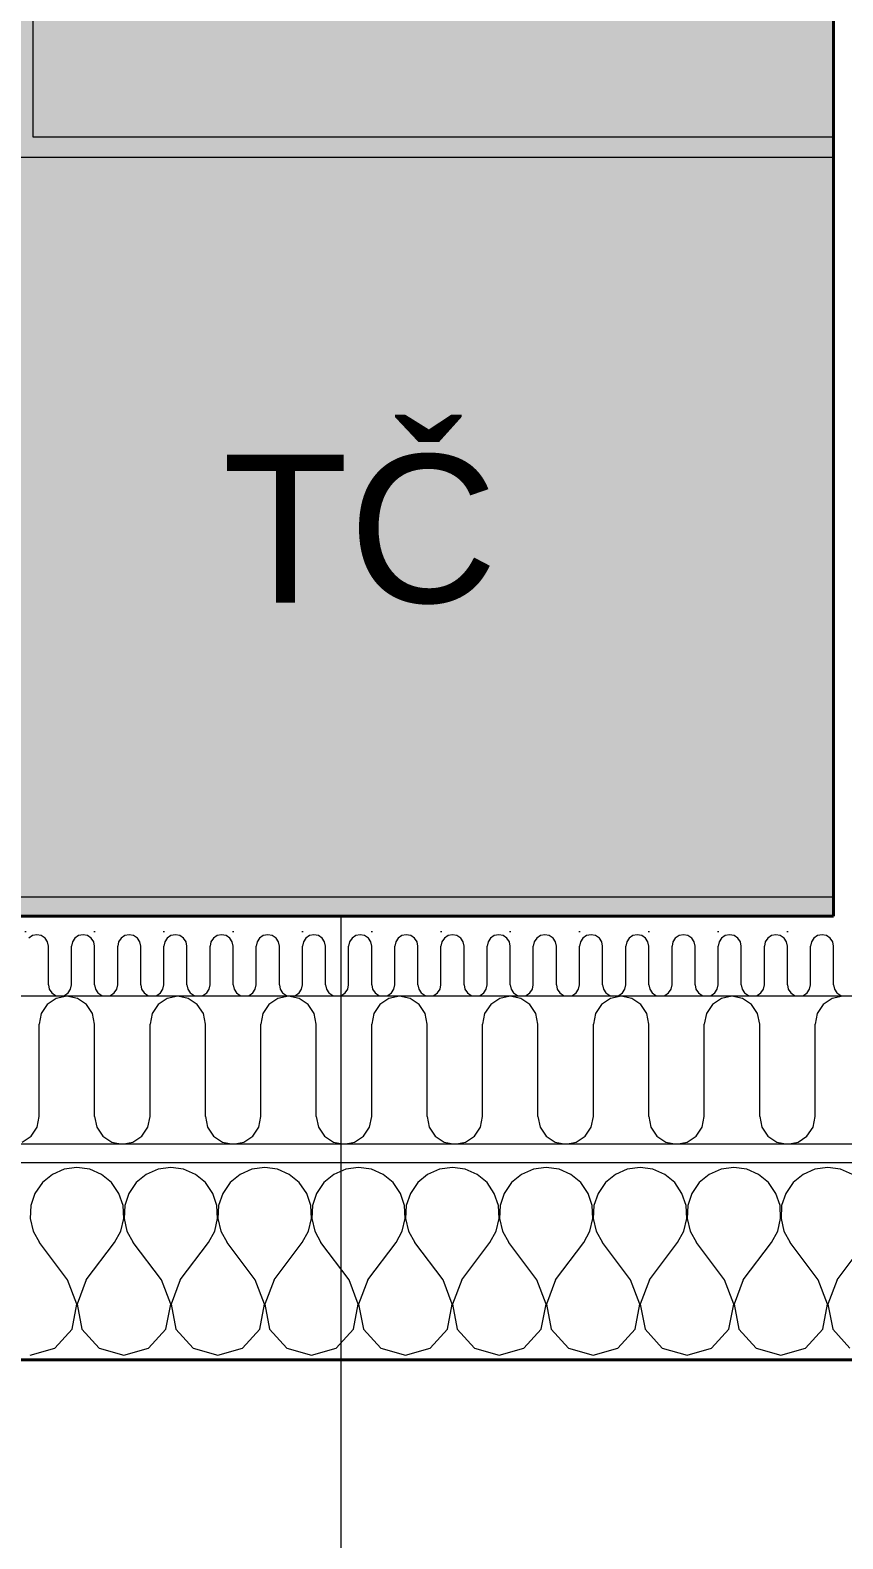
# Model space of a CAD drawing. Header units: millimetres. Extents: x -3100 to 17162, y -19566 to 10100.
# Drawn here: x 13448 to 14107, y -9605 to -8381 of the extents above; entities that cross this region are included whole.
import ezdxf
from ezdxf.enums import TextEntityAlignment as Align

# ---------------------------------------------------------------- set-up
doc = ezdxf.new("R2010")
doc.units = ezdxf.units.MM
doc.header["$MEASUREMENT"] = 0
doc.linetypes.add('Wipeout_Contour', pattern=[1000, 0, -1000])
for name, color, linetype in [('Interiér - sanita a zařízení', 7, 'Continuous'), ('Konstrukce - svislé nosné', 7, 'Continuous'), ('Konstrukce – Dělicí čáry vrstev', 7, 'Continuous'), ('Kóty - SP', 7, 'Continuous'), ('Výplně – Řezové', 7, 'Continuous'), ('Zóny', 7, 'Continuous'), ('Zóny - razítko SP', 7, 'Continuous')]:
    doc.layers.add(name, color=color, linetype=linetype)
doc.styles.add('GENEROVANÝ_STYL_1', font='Arial.ttf')
doc.dimstyles.new('GENEROVANÝ_STYL__1', dxfattribs={"dimtxt": 134.999996, "dimasz": 114, "dimexe": 0.18, "dimexo": 0.0625, "dimgap": 0, "dimtad": 1, "dimtih": 1, "dimtoh": 1, "dimdec": 0, "dimzin": 0, "dimdsep": 46, "dimtxsty": 'GENEROVANÝ_STYL_1', "dimblk": 'ARROWHEAD_2', "dimblk1": 'ARROWHEAD_2', "dimblk2": 'ARROWHEAD_2', "dimcen": 0.09, "dimse1": 1, "dimse2": 1, "dimclrd": 256, "dimclre": 256, "dimclrt": 256, "dimazin": 0, "dimtfac": 1, "dimtdec": 4, "dimtmove": 0, "dimatfit": 3, "dimfxl": 1, "dimtolj": 1, "dimtzin": 0, "dimarcsym": 0})
pattern_1 = [(0, (0, 0), (0, 56.25), [0, -56.25])]

# ---------------------------------------------------------------- blocks, each defined once
blk = doc.blocks.new('Technická místnost_1.02_2', base_point=(13775.8, -6808.8))
at = {"layer": 'Zóny', "linetype": 'Continuous', "lineweight": 0, "true_color": 0xffffff}
blk.add_hatch(color=7, dxfattribs=at).paths.add_polyline_path([(12000, -9100), (14100, -9100), (14100, -7130), (12000, -7130)])
blk = doc.blocks.new('Pračka 27_2')
at = {"layer": 'Interiér - sanita a zařízení', "color": 253, "linetype": 'Continuous', "lineweight": 13, "true_color": 0xa8a8a8, "flags": 128}
blk.add_lwpolyline([(-325, 0), (-325, -650), (325, -650), (325, 0)], close=True, dxfattribs=at)
at = {"layer": 'Interiér - sanita a zařízení', "color": 146, "lineweight": 13, "true_color": 0x1a4f6e, "style": 'GENEROVANÝ_STYL_1'}
blk.add_attdef('stDisplayText', text='', height=120, dxfattribs=at).set_placement((-5, -324.1), align=Align.MIDDLE_CENTER)
blk = doc.blocks.new('Pračka 27_3')
at = {"layer": 'Interiér - sanita a zařízení', "color": 253, "linetype": 'Continuous', "lineweight": 13, "true_color": 0xa8a8a8, "flags": 128}
blk.add_lwpolyline([(-300, 0), (-300, -769), (300, -769), (300, 0)], close=True, dxfattribs=at)
at = {"layer": 'Interiér - sanita a zařízení', "color": 146, "lineweight": 13, "true_color": 0x1a4f6e, "style": 'GENEROVANÝ_STYL_1'}
blk.add_attdef('stDisplayText', text='', height=120, rotation=90, dxfattribs=at).set_placement((0, -385.7), align=Align.MIDDLE_CENTER)
blk = doc.blocks.new('Zeď_4', base_point=(14100, 7400))
at = {"color": 254, "linetype": 'Wipeout_Contour', "lineweight": 0, "ltscale": 50374.177988}
blk.add_wipeout([(14115, -9115), (14100, -9100), (14100, -9115)], dxfattribs=at).dxf.layer = 'Výplně – Řezové'
at = {"layer": 'Výplně – Řezové', "linetype": 'Continuous', "lineweight": 13, "true_color": 0xa8a8a8}
h = blk.add_hatch(dxfattribs=at)
h.set_pattern_fill('Sádra', color=253, style=0, pattern_type=2)
h.set_pattern_definition(pattern_1)
h.paths.add_polyline_path([(14115, -9115), (14100, -9100), (14100, -9115)])
at = {"color": 254, "linetype": 'Wipeout_Contour', "lineweight": 0, "ltscale": 50377.261914}
blk.add_wipeout([(14115, -9100), (14100, -9100), (14115, -9115)], dxfattribs=at).dxf.layer = 'Výplně – Řezové'
at = {"layer": 'Výplně – Řezové', "linetype": 'Continuous', "lineweight": 13, "true_color": 0xa8a8a8}
h = blk.add_hatch(dxfattribs=at)
h.set_pattern_fill('Sádra', color=253, style=0, pattern_type=2)
h.set_pattern_definition(pattern_1)
h.paths.add_polyline_path([(14115, -9100), (14100, -9100), (14115, -9115)])
at = {"color": 254, "linetype": 'Wipeout_Contour', "lineweight": 0, "ltscale": 65189.553445}
blk.add_wipeout([(14100, -7130), (14100, -9100), (14115, -9100), (14115, -7130)], dxfattribs=at).dxf.layer = 'Výplně – Řezové'
at = {"layer": 'Výplně – Řezové', "linetype": 'Continuous', "lineweight": 13, "true_color": 0xa8a8a8}
h = blk.add_hatch(dxfattribs=at)
h.set_pattern_fill('Sádra', color=253, style=0, pattern_type=2)
h.set_pattern_definition(pattern_1)
h.paths.add_polyline_path([(14100, -7130), (14100, -9100), (14115, -9100), (14115, -7130)])
at = {"layer": 'Konstrukce - svislé nosné', "color": 7, "linetype": 'Continuous', "lineweight": 40, "flags": 128}
blk.add_lwpolyline([(14100, -7130), (14100, -9100)], dxfattribs=at)
blk = doc.blocks.new('*X100')
at = {"layer": 'Výplně – Řezové', "color": 53, "linetype": 'Continuous', "lineweight": 13, "true_color": 0xeccf4f}
for p, q in [((13449.5, -9115.7), (13446.5, -9117.7)), ((13453.1, -9115), (13449.5, -9115.7)), ((13456.7, -9115.7), (13453.1, -9115)), ((13459.8, -9117.7), (13456.7, -9115.7)), ((13461.8, -9120.8), (13459.8, -9117.7)), ((13462.5, -9124.4), (13461.8, -9120.8)), ((13482, -9120.8), (13481.3, -9124.4)), ((13484, -9117.7), (13482, -9120.8)), ((13487, -9115.7), (13484, -9117.7)), ((13490.6, -9115), (13487, -9115.7)), ((13494.2, -9115.7), (13490.6, -9115)), ((13497.3, -9117.7), (13494.2, -9115.7)), ((13499.3, -9120.8), (13497.3, -9117.7)), ((13500, -9124.4), (13499.3, -9120.8)), ((13519.5, -9120.8), (13518.8, -9124.4)), ((13521.5, -9117.7), (13519.5, -9120.8)), ((13524.5, -9115.7), (13521.5, -9117.7)), ((13528.1, -9115), (13524.5, -9115.7)), ((13531.7, -9115.7), (13528.1, -9115)), ((13534.8, -9117.7), (13531.7, -9115.7)), ((13536.8, -9120.8), (13534.8, -9117.7)), ((13537.5, -9124.4), (13536.8, -9120.8)), ((13557, -9120.8), (13556.3, -9124.4)), ((13559, -9117.7), (13557, -9120.8)), ((13562, -9115.7), (13559, -9117.7)), ((13565.6, -9115), (13562, -9115.7)), ((13569.2, -9115.7), (13565.6, -9115)), ((13572.3, -9117.7), (13569.2, -9115.7)), ((13574.3, -9120.8), (13572.3, -9117.7)), ((13575, -9124.4), (13574.3, -9120.8)), ((13594.5, -9120.8), (13593.8, -9124.4)), ((13596.5, -9117.7), (13594.5, -9120.8)), ((13599.5, -9115.7), (13596.5, -9117.7)), ((13603.1, -9115), (13599.5, -9115.7)), ((13606.7, -9115.7), (13603.1, -9115)), ((13609.8, -9117.7), (13606.7, -9115.7)), ((13611.8, -9120.8), (13609.8, -9117.7)), ((13612.5, -9124.4), (13611.8, -9120.8)), ((13632, -9120.8), (13631.3, -9124.4)), ((13634, -9117.7), (13632, -9120.8)), ((13637, -9115.7), (13634, -9117.7)), ((13640.6, -9115), (13637, -9115.7)), ((13644.2, -9115.7), (13640.6, -9115)), ((13647.3, -9117.7), (13644.2, -9115.7)), ((13649.3, -9120.8), (13647.3, -9117.7)), ((13650, -9124.4), (13649.3, -9120.8)), ((13669.5, -9120.8), (13668.8, -9124.4)), ((13671.5, -9117.7), (13669.5, -9120.8)), ((13674.5, -9115.7), (13671.5, -9117.7)), ((13678.1, -9115), (13674.5, -9115.7)), ((13681.7, -9115.7), (13678.1, -9115)), ((13684.8, -9117.7), (13681.7, -9115.7)), ((13686.8, -9120.8), (13684.8, -9117.7)), ((13687.5, -9124.4), (13686.8, -9120.8)), ((13707, -9120.8), (13706.2, -9124.4)), ((13709, -9117.7), (13707, -9120.8)), ((13712, -9115.7), (13709, -9117.7)), ((13715.6, -9115), (13712, -9115.7)), ((13719.2, -9115.7), (13715.6, -9115)), ((13722.3, -9117.7), (13719.2, -9115.7)), ((13724.3, -9120.8), (13722.3, -9117.7)), ((13725, -9124.4), (13724.3, -9120.8)), ((13744.5, -9120.8), (13743.8, -9124.4)), ((13746.5, -9117.7), (13744.5, -9120.8)), ((13749.5, -9115.7), (13746.5, -9117.7)), ((13753.1, -9115), (13749.5, -9115.7)), ((13756.7, -9115.7), (13753.1, -9115)), ((13759.8, -9117.7), (13756.7, -9115.7)), ((13761.8, -9120.8), (13759.8, -9117.7)), ((13762.5, -9124.4), (13761.8, -9120.8)), ((13782, -9120.8), (13781.2, -9124.4)), ((13784, -9117.7), (13782, -9120.8)), ((13787, -9115.7), (13784, -9117.7)), ((13790.6, -9115), (13787, -9115.7)), ((13794.2, -9115.7), (13790.6, -9115)), ((13797.3, -9117.7), (13794.2, -9115.7)), ((13799.3, -9120.8), (13797.3, -9117.7)), ((13800, -9124.4), (13799.3, -9120.8)), ((13819.5, -9120.8), (13818.8, -9124.4)), ((13821.5, -9117.7), (13819.5, -9120.8)), ((13824.5, -9115.7), (13821.5, -9117.7)), ((13828.1, -9115), (13824.5, -9115.7)), ((13831.7, -9115.7), (13828.1, -9115)), ((13834.8, -9117.7), (13831.7, -9115.7)), ((13836.8, -9120.8), (13834.8, -9117.7)), ((13837.5, -9124.4), (13836.8, -9120.8)), ((13857, -9120.8), (13856.2, -9124.4)), ((13859, -9117.7), (13857, -9120.8)), ((13862, -9115.7), (13859, -9117.7)), ((13865.6, -9115), (13862, -9115.7)), ((13869.2, -9115.7), (13865.6, -9115)), ((13872.3, -9117.7), (13869.2, -9115.7)), ((13874.3, -9120.8), (13872.3, -9117.7)), ((13875, -9124.4), (13874.3, -9120.8)), ((13894.5, -9120.8), (13893.8, -9124.4)), ((13896.5, -9117.7), (13894.5, -9120.8)), ((13899.5, -9115.7), (13896.5, -9117.7)), ((13903.1, -9115), (13899.5, -9115.7)), ((13906.7, -9115.7), (13903.1, -9115)), ((13909.8, -9117.7), (13906.7, -9115.7)), ((13911.8, -9120.8), (13909.8, -9117.7)), ((13912.5, -9124.4), (13911.8, -9120.8)), ((13932, -9120.8), (13931.2, -9124.4)), ((13934, -9117.7), (13932, -9120.8)), ((13937, -9115.7), (13934, -9117.7)), ((13940.6, -9115), (13937, -9115.7)), ((13944.2, -9115.7), (13940.6, -9115)), ((13947.3, -9117.7), (13944.2, -9115.7)), ((13949.3, -9120.8), (13947.3, -9117.7)), ((13950, -9124.4), (13949.3, -9120.8)), ((13969.5, -9120.8), (13968.8, -9124.4)), ((13971.5, -9117.7), (13969.5, -9120.8)), ((13974.5, -9115.7), (13971.5, -9117.7)), ((13978.1, -9115), (13974.5, -9115.7)), ((13981.7, -9115.7), (13978.1, -9115)), ((13984.8, -9117.7), (13981.7, -9115.7)), ((13986.8, -9120.8), (13984.8, -9117.7)), ((13987.5, -9124.4), (13986.8, -9120.8)), ((14007, -9120.8), (14006.2, -9124.4)), ((14009, -9117.7), (14007, -9120.8)), ((14012, -9115.7), (14009, -9117.7)), ((14015.6, -9115), (14012, -9115.7)), ((14019.2, -9115.7), (14015.6, -9115)), ((14022.3, -9117.7), (14019.2, -9115.7)), ((14024.3, -9120.8), (14022.3, -9117.7)), ((14025, -9124.4), (14024.3, -9120.8)), ((14044.5, -9120.8), (14043.8, -9124.4)), ((14046.5, -9117.7), (14044.5, -9120.8)), ((14049.5, -9115.7), (14046.5, -9117.7)), ((14053.1, -9115), (14049.5, -9115.7)), ((14056.7, -9115.7), (14053.1, -9115)), ((14059.8, -9117.7), (14056.7, -9115.7)), ((14061.8, -9120.8), (14059.8, -9117.7)), ((14062.5, -9124.4), (14061.8, -9120.8)), ((14082, -9120.8), (14081.2, -9124.4)), ((14084, -9117.7), (14082, -9120.8)), ((14087, -9115.7), (14084, -9117.7)), ((14090.6, -9115), (14087, -9115.7)), ((14094.2, -9115.7), (14090.6, -9115)), ((14097.3, -9117.7), (14094.2, -9115.7)), ((14099.3, -9120.8), (14097.3, -9117.7)), ((14100, -9124.4), (14099.3, -9120.8)), ((13462.5, -9155.6), (13462.5, -9124.4)), ((13481.3, -9155.6), (13481.3, -9124.4)), ((13500, -9155.6), (13500, -9124.4)), ((13518.8, -9155.6), (13518.8, -9124.4)), ((13537.5, -9155.6), (13537.5, -9124.4)), ((13556.3, -9155.6), (13556.3, -9124.4)), ((13575, -9155.6), (13575, -9124.4)), ((13593.8, -9155.6), (13593.8, -9124.4)), ((13612.5, -9155.6), (13612.5, -9124.4)), ((13631.3, -9155.6), (13631.3, -9124.4)), ((13650, -9155.6), (13650, -9124.4)), ((13668.8, -9155.6), (13668.8, -9124.4)), ((13687.5, -9155.6), (13687.5, -9124.4)), ((13706.2, -9155.6), (13706.2, -9124.4)), ((13725, -9155.6), (13725, -9124.4)), ((13743.8, -9155.6), (13743.8, -9124.4)), ((13762.5, -9155.6), (13762.5, -9124.4)), ((13781.2, -9155.6), (13781.2, -9124.4)), ((13800, -9155.6), (13800, -9124.4)), ((13818.8, -9155.6), (13818.8, -9124.4)), ((13837.5, -9155.6), (13837.5, -9124.4)), ((13856.2, -9155.6), (13856.2, -9124.4)), ((13875, -9155.6), (13875, -9124.4)), ((13893.8, -9155.6), (13893.8, -9124.4)), ((13912.5, -9155.6), (13912.5, -9124.4)), ((13931.2, -9155.6), (13931.2, -9124.4)), ((13950, -9155.6), (13950, -9124.4)), ((13968.8, -9155.6), (13968.8, -9124.4)), ((13987.5, -9155.6), (13987.5, -9124.4)), ((14006.2, -9155.6), (14006.2, -9124.4)), ((14025, -9155.6), (14025, -9124.4)), ((14043.8, -9155.6), (14043.8, -9124.4)), ((14062.5, -9155.6), (14062.5, -9124.4)), ((14081.2, -9155.6), (14081.2, -9124.4)), ((14100, -9155.6), (14100, -9124.4)), ((13462.5, -9155.6), (13463.2, -9159.2)), ((13480.5, -9159.2), (13481.3, -9155.6)), ((13500, -9155.6), (13500.7, -9159.2)), ((13518, -9159.2), (13518.8, -9155.6)), ((13537.5, -9155.6), (13538.2, -9159.2)), ((13555.5, -9159.2), (13556.3, -9155.6)), ((13575, -9155.6), (13575.7, -9159.2)), ((13593, -9159.2), (13593.8, -9155.6)), ((13612.5, -9155.6), (13613.2, -9159.2)), ((13630.5, -9159.2), (13631.3, -9155.6)), ((13650, -9155.6), (13650.7, -9159.2)), ((13668, -9159.2), (13668.8, -9155.6)), ((13687.5, -9155.6), (13688.2, -9159.2)), ((13705.5, -9159.2), (13706.2, -9155.6)), ((13725, -9155.6), (13725.7, -9159.2)), ((13743, -9159.2), (13743.8, -9155.6)), ((13762.5, -9155.6), (13763.2, -9159.2)), ((13780.5, -9159.2), (13781.2, -9155.6)), ((13800, -9155.6), (13800.7, -9159.2)), ((13818, -9159.2), (13818.8, -9155.6)), ((13837.5, -9155.6), (13838.2, -9159.2)), ((13855.5, -9159.2), (13856.2, -9155.6)), ((13875, -9155.6), (13875.7, -9159.2)), ((13893, -9159.2), (13893.8, -9155.6)), ((13912.5, -9155.6), (13913.2, -9159.2)), ((13930.5, -9159.2), (13931.2, -9155.6)), ((13950, -9155.6), (13950.7, -9159.2)), ((13968, -9159.2), (13968.8, -9155.6)), ((13987.5, -9155.6), (13988.2, -9159.2)), ((14005.5, -9159.2), (14006.2, -9155.6)), ((14025, -9155.6), (14025.7, -9159.2)), ((14043, -9159.2), (14043.8, -9155.6)), ((14062.5, -9155.6), (14063.2, -9159.2)), ((14080.5, -9159.2), (14081.2, -9155.6)), ((14100, -9155.6), (14100.7, -9159.2)), ((13463.2, -9159.2), (13465.2, -9162.3)), ((13465.2, -9162.3), (13468.3, -9164.3)), ((13468.3, -9164.3), (13471.9, -9165)), ((13471.9, -9165), (13475.5, -9164.3)), ((13475.5, -9164.3), (13478.5, -9162.3)), ((13478.5, -9162.3), (13480.5, -9159.2)), ((13500.7, -9159.2), (13502.7, -9162.3)), ((13502.7, -9162.3), (13505.8, -9164.3)), ((13505.8, -9164.3), (13509.4, -9165)), ((13509.4, -9165), (13513, -9164.3)), ((13513, -9164.3), (13516, -9162.3)), ((13516, -9162.3), (13518, -9159.2)), ((13538.2, -9159.2), (13540.2, -9162.3)), ((13540.2, -9162.3), (13543.3, -9164.3)), ((13543.3, -9164.3), (13546.9, -9165)), ((13546.9, -9165), (13550.5, -9164.3)), ((13550.5, -9164.3), (13553.5, -9162.3)), ((13553.5, -9162.3), (13555.5, -9159.2)), ((13575.7, -9159.2), (13577.7, -9162.3)), ((13577.7, -9162.3), (13580.8, -9164.3)), ((13580.8, -9164.3), (13584.4, -9165)), ((13584.4, -9165), (13588, -9164.3)), ((13588, -9164.3), (13591, -9162.3)), ((13591, -9162.3), (13593, -9159.2)), ((13613.2, -9159.2), (13615.2, -9162.3)), ((13615.2, -9162.3), (13618.3, -9164.3)), ((13618.3, -9164.3), (13621.9, -9165)), ((13621.9, -9165), (13625.5, -9164.3)), ((13625.5, -9164.3), (13628.5, -9162.3)), ((13628.5, -9162.3), (13630.5, -9159.2)), ((13650.7, -9159.2), (13652.7, -9162.3)), ((13652.7, -9162.3), (13655.8, -9164.3)), ((13655.8, -9164.3), (13659.4, -9165)), ((13659.4, -9165), (13663, -9164.3)), ((13663, -9164.3), (13666, -9162.3)), ((13666, -9162.3), (13668, -9159.2)), ((13688.2, -9159.2), (13690.2, -9162.3)), ((13690.2, -9162.3), (13693.3, -9164.3)), ((13693.3, -9164.3), (13696.9, -9165)), ((13696.9, -9165), (13700.5, -9164.3)), ((13700.5, -9164.3), (13703.5, -9162.3)), ((13703.5, -9162.3), (13705.5, -9159.2)), ((13725.7, -9159.2), (13727.7, -9162.3)), ((13727.7, -9162.3), (13730.8, -9164.3)), ((13730.8, -9164.3), (13734.4, -9165)), ((13734.4, -9165), (13738, -9164.3)), ((13738, -9164.3), (13741, -9162.3)), ((13741, -9162.3), (13743, -9159.2)), ((13763.2, -9159.2), (13765.2, -9162.3)), ((13765.2, -9162.3), (13768.3, -9164.3)), ((13768.3, -9164.3), (13771.9, -9165)), ((13771.9, -9165), (13775.5, -9164.3)), ((13775.5, -9164.3), (13778.5, -9162.3)), ((13778.5, -9162.3), (13780.5, -9159.2)), ((13800.7, -9159.2), (13802.7, -9162.3)), ((13802.7, -9162.3), (13805.8, -9164.3)), ((13805.8, -9164.3), (13809.4, -9165)), ((13809.4, -9165), (13813, -9164.3)), ((13813, -9164.3), (13816, -9162.3)), ((13816, -9162.3), (13818, -9159.2)), ((13838.2, -9159.2), (13840.2, -9162.3)), ((13840.2, -9162.3), (13843.3, -9164.3)), ((13843.3, -9164.3), (13846.9, -9165)), ((13846.9, -9165), (13850.5, -9164.3)), ((13850.5, -9164.3), (13853.5, -9162.3)), ((13853.5, -9162.3), (13855.5, -9159.2)), ((13875.7, -9159.2), (13877.7, -9162.3)), ((13877.7, -9162.3), (13880.8, -9164.3)), ((13880.8, -9164.3), (13884.4, -9165)), ((13884.4, -9165), (13888, -9164.3)), ((13888, -9164.3), (13891, -9162.3)), ((13891, -9162.3), (13893, -9159.2)), ((13913.2, -9159.2), (13915.2, -9162.3)), ((13915.2, -9162.3), (13918.3, -9164.3)), ((13918.3, -9164.3), (13921.9, -9165)), ((13921.9, -9165), (13925.5, -9164.3)), ((13925.5, -9164.3), (13928.5, -9162.3)), ((13928.5, -9162.3), (13930.5, -9159.2)), ((13950.7, -9159.2), (13952.7, -9162.3)), ((13952.7, -9162.3), (13955.8, -9164.3)), ((13955.8, -9164.3), (13959.4, -9165)), ((13959.4, -9165), (13963, -9164.3)), ((13963, -9164.3), (13966, -9162.3)), ((13966, -9162.3), (13968, -9159.2)), ((13988.2, -9159.2), (13990.2, -9162.3)), ((13990.2, -9162.3), (13993.3, -9164.3)), ((13993.3, -9164.3), (13996.9, -9165)), ((13996.9, -9165), (14000.5, -9164.3)), ((14000.5, -9164.3), (14003.5, -9162.3)), ((14003.5, -9162.3), (14005.5, -9159.2)), ((14025.7, -9159.2), (14027.7, -9162.3)), ((14027.7, -9162.3), (14030.8, -9164.3)), ((14030.8, -9164.3), (14034.4, -9165)), ((14034.4, -9165), (14038, -9164.3)), ((14038, -9164.3), (14041, -9162.3)), ((14041, -9162.3), (14043, -9159.2)), ((14063.2, -9159.2), (14065.2, -9162.3)), ((14065.2, -9162.3), (14068.3, -9164.3)), ((14068.3, -9164.3), (14071.9, -9165)), ((14071.9, -9165), (14075.5, -9164.3)), ((14075.5, -9164.3), (14078.5, -9162.3)), ((14078.5, -9162.3), (14080.5, -9159.2)), ((14100.7, -9159.2), (14102.7, -9162.3)), ((14102.7, -9162.3), (14105.8, -9164.3)), ((14105.8, -9164.3), (14109.4, -9165))]:
    blk.add_line(p, q, dxfattribs=at)
blk = doc.blocks.new('*X103')
at = {"layer": 'Výplně – Řezové', "color": 53, "linetype": 'Continuous', "lineweight": 13, "true_color": 0xeccf4f}
for p, q in [((13468.9, -9166.7), (13461.6, -9171.6)), ((13477.5, -9165), (13468.9, -9166.7)), ((13486.1, -9166.7), (13477.5, -9165)), ((13493.4, -9171.6), (13486.1, -9166.7)), ((13558.9, -9166.7), (13551.6, -9171.6)), ((13567.5, -9165), (13558.9, -9166.7)), ((13576.1, -9166.7), (13567.5, -9165)), ((13583.4, -9171.6), (13576.1, -9166.7)), ((13648.9, -9166.7), (13641.6, -9171.6)), ((13657.5, -9165), (13648.9, -9166.7)), ((13666.1, -9166.7), (13657.5, -9165)), ((13673.4, -9171.6), (13666.1, -9166.7)), ((13738.9, -9166.7), (13731.6, -9171.6)), ((13747.5, -9165), (13738.9, -9166.7)), ((13756.1, -9166.7), (13747.5, -9165)), ((13763.4, -9171.6), (13756.1, -9166.7)), ((13828.9, -9166.7), (13821.6, -9171.6)), ((13837.5, -9165), (13828.9, -9166.7)), ((13846.1, -9166.7), (13837.5, -9165)), ((13853.4, -9171.6), (13846.1, -9166.7)), ((13918.9, -9166.7), (13911.6, -9171.6)), ((13927.5, -9165), (13918.9, -9166.7)), ((13936.1, -9166.7), (13927.5, -9165)), ((13943.4, -9171.6), (13936.1, -9166.7)), ((14008.9, -9166.7), (14001.6, -9171.6)), ((14017.5, -9165), (14008.9, -9166.7)), ((14026.1, -9166.7), (14017.5, -9165)), ((14033.4, -9171.6), (14026.1, -9166.7)), ((14098.9, -9166.7), (14091.6, -9171.6)), ((14107.5, -9165), (14098.9, -9166.7)), ((13456.7, -9178.9), (13455, -9187.5)), ((13461.6, -9171.6), (13456.7, -9178.9)), ((13498.3, -9178.9), (13493.4, -9171.6)), ((13500, -9187.5), (13498.3, -9178.9)), ((13546.7, -9178.9), (13545, -9187.5)), ((13551.6, -9171.6), (13546.7, -9178.9)), ((13588.3, -9178.9), (13583.4, -9171.6)), ((13590, -9187.5), (13588.3, -9178.9)), ((13636.7, -9178.9), (13635, -9187.5)), ((13641.6, -9171.6), (13636.7, -9178.9)), ((13678.3, -9178.9), (13673.4, -9171.6)), ((13680, -9187.5), (13678.3, -9178.9)), ((13726.7, -9178.9), (13725, -9187.5)), ((13731.6, -9171.6), (13726.7, -9178.9)), ((13768.3, -9178.9), (13763.4, -9171.6)), ((13770, -9187.5), (13768.3, -9178.9)), ((13816.7, -9178.9), (13815, -9187.5)), ((13821.6, -9171.6), (13816.7, -9178.9)), ((13858.3, -9178.9), (13853.4, -9171.6)), ((13860, -9187.5), (13858.3, -9178.9)), ((13906.7, -9178.9), (13905, -9187.5)), ((13911.6, -9171.6), (13906.7, -9178.9)), ((13948.3, -9178.9), (13943.4, -9171.6)), ((13950, -9187.5), (13948.3, -9178.9)), ((13996.7, -9178.9), (13995, -9187.5)), ((14001.6, -9171.6), (13996.7, -9178.9)), ((14038.3, -9178.9), (14033.4, -9171.6)), ((14040, -9187.5), (14038.3, -9178.9)), ((14086.7, -9178.9), (14085, -9187.5)), ((14091.6, -9171.6), (14086.7, -9178.9)), ((13455, -9262.5), (13455, -9187.5)), ((13500, -9262.5), (13500, -9187.5)), ((13545, -9262.5), (13545, -9187.5)), ((13590, -9262.5), (13590, -9187.5)), ((13635, -9262.5), (13635, -9187.5)), ((13680, -9262.5), (13680, -9187.5)), ((13725, -9262.5), (13725, -9187.5)), ((13770, -9262.5), (13770, -9187.5)), ((13815, -9262.5), (13815, -9187.5)), ((13860, -9262.5), (13860, -9187.5)), ((13905, -9262.5), (13905, -9187.5)), ((13950, -9262.5), (13950, -9187.5)), ((13995, -9262.5), (13995, -9187.5)), ((14040, -9262.5), (14040, -9187.5)), ((14085, -9262.5), (14085, -9187.5)), ((13453.3, -9271.1), (13455, -9262.5)), ((13500, -9262.5), (13501.7, -9271.1)), ((13543.3, -9271.1), (13545, -9262.5)), ((13590, -9262.5), (13591.7, -9271.1)), ((13633.3, -9271.1), (13635, -9262.5)), ((13680, -9262.5), (13681.7, -9271.1)), ((13723.3, -9271.1), (13725, -9262.5)), ((13770, -9262.5), (13771.7, -9271.1)), ((13813.3, -9271.1), (13815, -9262.5)), ((13860, -9262.5), (13861.7, -9271.1)), ((13903.3, -9271.1), (13905, -9262.5)), ((13950, -9262.5), (13951.7, -9271.1)), ((13993.3, -9271.1), (13995, -9262.5)), ((14040, -9262.5), (14041.7, -9271.1)), ((14083.3, -9271.1), (14085, -9262.5)), ((13441.1, -9283.3), (13448.4, -9278.4)), ((13448.4, -9278.4), (13453.3, -9271.1)), ((13501.7, -9271.1), (13506.6, -9278.4)), ((13506.6, -9278.4), (13513.9, -9283.3)), ((13531.1, -9283.3), (13538.4, -9278.4)), ((13538.4, -9278.4), (13543.3, -9271.1)), ((13591.7, -9271.1), (13596.6, -9278.4)), ((13596.6, -9278.4), (13603.9, -9283.3)), ((13621.1, -9283.3), (13628.4, -9278.4)), ((13628.4, -9278.4), (13633.3, -9271.1)), ((13681.7, -9271.1), (13686.6, -9278.4)), ((13686.6, -9278.4), (13693.9, -9283.3)), ((13711.1, -9283.3), (13718.4, -9278.4)), ((13718.4, -9278.4), (13723.3, -9271.1)), ((13771.7, -9271.1), (13776.6, -9278.4)), ((13776.6, -9278.4), (13783.9, -9283.3)), ((13801.1, -9283.3), (13808.4, -9278.4)), ((13808.4, -9278.4), (13813.3, -9271.1)), ((13861.7, -9271.1), (13866.6, -9278.4)), ((13866.6, -9278.4), (13873.9, -9283.3)), ((13891.1, -9283.3), (13898.4, -9278.4)), ((13898.4, -9278.4), (13903.3, -9271.1)), ((13951.7, -9271.1), (13956.6, -9278.4)), ((13956.6, -9278.4), (13963.9, -9283.3)), ((13981.1, -9283.3), (13988.4, -9278.4)), ((13988.4, -9278.4), (13993.3, -9271.1)), ((14041.7, -9271.1), (14046.6, -9278.4)), ((14046.6, -9278.4), (14053.9, -9283.3)), ((14071.1, -9283.3), (14078.4, -9278.4)), ((14078.4, -9278.4), (14083.3, -9271.1)), ((13513.9, -9283.3), (13522.5, -9285)), ((13522.5, -9285), (13531.1, -9283.3)), ((13603.9, -9283.3), (13612.5, -9285)), ((13612.5, -9285), (13621.1, -9283.3)), ((13693.9, -9283.3), (13702.5, -9285)), ((13702.5, -9285), (13711.1, -9283.3)), ((13783.9, -9283.3), (13792.5, -9285)), ((13792.5, -9285), (13801.1, -9283.3)), ((13873.9, -9283.3), (13882.5, -9285)), ((13882.5, -9285), (13891.1, -9283.3)), ((13963.9, -9283.3), (13972.5, -9285)), ((13972.5, -9285), (13981.1, -9283.3)), ((14053.9, -9283.3), (14062.5, -9285)), ((14062.5, -9285), (14071.1, -9283.3))]:
    blk.add_line(p, q, dxfattribs=at)
blk = doc.blocks.new('*X106')
at = {"layer": 'Výplně – Řezové', "color": 53, "linetype": 'Continuous', "lineweight": 13, "true_color": 0xeccf4f}
for p, q in [((13485.7, -9303.8), (13475.3, -9305.3)), ((13496.1, -9305.3), (13485.7, -9303.8)), ((13561.9, -9303.8), (13551.5, -9305.3)), ((13572.3, -9305.3), (13561.9, -9303.8)), ((13638.1, -9303.8), (13627.7, -9305.3)), ((13648.5, -9305.3), (13638.1, -9303.8)), ((13714.3, -9303.8), (13703.9, -9305.3)), ((13724.7, -9305.3), (13714.3, -9303.8)), ((13790.5, -9303.8), (13780.1, -9305.3)), ((13800.9, -9305.3), (13790.5, -9303.8)), ((13866.7, -9303.8), (13856.3, -9305.3)), ((13877.1, -9305.3), (13866.7, -9303.8)), ((13942.9, -9303.8), (13932.4, -9305.3)), ((13953.3, -9305.3), (13942.9, -9303.8)), ((14019, -9303.8), (14008.6, -9305.3)), ((14029.5, -9305.3), (14019, -9303.8)), ((14095.2, -9303.8), (14084.8, -9305.3)), ((14105.6, -9305.3), (14095.2, -9303.8)), ((13457.6, -9316.2), (13451.6, -9324.9)), ((13465.7, -9309.5), (13457.6, -9316.2)), ((13475.3, -9305.3), (13465.7, -9309.5)), ((13505.7, -9309.5), (13496.1, -9305.3)), ((13513.8, -9316.2), (13505.7, -9309.5)), ((13519.8, -9324.9), (13513.8, -9316.2)), ((13533.8, -9316.2), (13527.8, -9324.9)), ((13541.9, -9309.5), (13533.8, -9316.2)), ((13551.5, -9305.3), (13541.9, -9309.5)), ((13581.9, -9309.5), (13572.3, -9305.3)), ((13590, -9316.2), (13581.9, -9309.5)), ((13596, -9324.9), (13590, -9316.2)), ((13610, -9316.2), (13604, -9324.9)), ((13618.1, -9309.5), (13610, -9316.2)), ((13627.7, -9305.3), (13618.1, -9309.5)), ((13658.1, -9309.5), (13648.5, -9305.3)), ((13666.2, -9316.2), (13658.1, -9309.5)), ((13672.2, -9324.9), (13666.2, -9316.2)), ((13686.2, -9316.2), (13680.2, -9324.9)), ((13694.3, -9309.5), (13686.2, -9316.2)), ((13703.9, -9305.3), (13694.3, -9309.5)), ((13734.3, -9309.5), (13724.7, -9305.3)), ((13742.4, -9316.2), (13734.3, -9309.5)), ((13748.4, -9324.9), (13742.4, -9316.2)), ((13762.4, -9316.2), (13756.4, -9324.9)), ((13770.4, -9309.5), (13762.4, -9316.2)), ((13780.1, -9305.3), (13770.4, -9309.5)), ((13810.5, -9309.5), (13800.9, -9305.3)), ((13818.6, -9316.2), (13810.5, -9309.5)), ((13824.5, -9324.9), (13818.6, -9316.2)), ((13838.5, -9316.2), (13832.6, -9324.9)), ((13846.6, -9309.5), (13838.5, -9316.2)), ((13856.3, -9305.3), (13846.6, -9309.5)), ((13886.7, -9309.5), (13877.1, -9305.3)), ((13894.8, -9316.2), (13886.7, -9309.5)), ((13900.7, -9324.9), (13894.8, -9316.2)), ((13914.7, -9316.2), (13908.8, -9324.9)), ((13922.8, -9309.5), (13914.7, -9316.2)), ((13932.4, -9305.3), (13922.8, -9309.5)), ((13962.9, -9309.5), (13953.3, -9305.3)), ((13971, -9316.2), (13962.9, -9309.5)), ((13976.9, -9324.9), (13971, -9316.2)), ((13990.9, -9316.2), (13985, -9324.9)), ((13999, -9309.5), (13990.9, -9316.2)), ((14008.6, -9305.3), (13999, -9309.5)), ((14039.1, -9309.5), (14029.5, -9305.3)), ((14047.2, -9316.2), (14039.1, -9309.5)), ((14053.1, -9324.9), (14047.2, -9316.2)), ((14067.1, -9316.2), (14061.2, -9324.9)), ((14075.2, -9309.5), (14067.1, -9316.2)), ((14084.8, -9305.3), (14075.2, -9309.5)), ((14115.3, -9309.5), (14105.6, -9305.3)), ((13451.6, -9324.9), (13448.3, -9334.8)), ((13523.1, -9334.8), (13519.8, -9324.9)), ((13527.8, -9324.9), (13524.5, -9334.8)), ((13599.3, -9334.8), (13596, -9324.9)), ((13604, -9324.9), (13600.7, -9334.8)), ((13675.5, -9334.8), (13672.2, -9324.9)), ((13680.2, -9324.9), (13676.9, -9334.8)), ((13751.7, -9334.8), (13748.4, -9324.9)), ((13756.4, -9324.9), (13753, -9334.8)), ((13827.9, -9334.8), (13824.5, -9324.9)), ((13832.6, -9324.9), (13829.2, -9334.8)), ((13904.1, -9334.8), (13900.7, -9324.9)), ((13908.8, -9324.9), (13905.4, -9334.8)), ((13980.3, -9334.8), (13976.9, -9324.9)), ((13985, -9324.9), (13981.6, -9334.8)), ((14056.5, -9334.8), (14053.1, -9324.9)), ((14061.2, -9324.9), (14057.8, -9334.8)), ((13448.3, -9334.8), (13447.8, -9345.3)), ((13523.7, -9345.3), (13523.1, -9334.8)), ((13524.5, -9334.8), (13524, -9345.3)), ((13599.8, -9345.3), (13599.3, -9334.8)), ((13600.7, -9334.8), (13600.2, -9345.3)), ((13676, -9345.3), (13675.5, -9334.8)), ((13676.9, -9334.8), (13676.3, -9345.3)), ((13752.2, -9345.3), (13751.7, -9334.8)), ((13753, -9334.8), (13752.5, -9345.3)), ((13828.4, -9345.3), (13827.9, -9334.8)), ((13829.2, -9334.8), (13828.7, -9345.3)), ((13904.6, -9345.3), (13904.1, -9334.8)), ((13905.4, -9334.8), (13904.9, -9345.3)), ((13980.8, -9345.3), (13980.3, -9334.8)), ((13981.6, -9334.8), (13981.1, -9345.3)), ((14057, -9345.3), (14056.5, -9334.8)), ((14057.8, -9334.8), (14057.3, -9345.3)), ((13447.8, -9345.3), (13450.2, -9355.6)), ((13521.3, -9355.6), (13523.7, -9345.3)), ((13524, -9345.3), (13526.3, -9355.6)), ((13597.5, -9355.6), (13599.8, -9345.3)), ((13600.2, -9345.3), (13602.5, -9355.6)), ((13673.7, -9355.6), (13676, -9345.3)), ((13676.3, -9345.3), (13678.7, -9355.6)), ((13749.8, -9355.6), (13752.2, -9345.3)), ((13752.5, -9345.3), (13754.9, -9355.6)), ((13826, -9355.6), (13828.4, -9345.3)), ((13828.7, -9345.3), (13831.1, -9355.6)), ((13902.2, -9355.6), (13904.6, -9345.3)), ((13904.9, -9345.3), (13907.3, -9355.6)), ((13978.4, -9355.6), (13980.8, -9345.3)), ((13981.1, -9345.3), (13983.5, -9355.6)), ((14054.6, -9355.6), (14057, -9345.3)), ((14057.3, -9345.3), (14059.7, -9355.6)), ((13450.2, -9355.6), (13455.2, -9364.8)), ((13478.1, -9395.2), (13455.2, -9364.8)), ((13493.3, -9395.2), (13516.2, -9364.8)), ((13516.2, -9364.8), (13521.3, -9355.6)), ((13526.3, -9355.6), (13531.4, -9364.8)), ((13554.3, -9395.2), (13531.4, -9364.8)), ((13569.5, -9395.2), (13592.4, -9364.8)), ((13592.4, -9364.8), (13597.5, -9355.6)), ((13602.5, -9355.6), (13607.6, -9364.8)), ((13630.5, -9395.2), (13607.6, -9364.8)), ((13645.7, -9395.2), (13668.6, -9364.8)), ((13668.6, -9364.8), (13673.7, -9355.6)), ((13678.7, -9355.6), (13683.8, -9364.8)), ((13706.7, -9395.2), (13683.8, -9364.8)), ((13721.9, -9395.2), (13744.8, -9364.8)), ((13744.8, -9364.8), (13749.8, -9355.6)), ((13754.9, -9355.6), (13760, -9364.8)), ((13782.9, -9395.2), (13760, -9364.8)), ((13798.1, -9395.2), (13821, -9364.8)), ((13821, -9364.8), (13826, -9355.6)), ((13831.1, -9355.6), (13836.2, -9364.8)), ((13859, -9395.2), (13836.2, -9364.8)), ((13874.3, -9395.2), (13897.1, -9364.8)), ((13897.1, -9364.8), (13902.2, -9355.6)), ((13907.3, -9355.6), (13912.4, -9364.8)), ((13935.2, -9395.2), (13912.4, -9364.8)), ((13950.5, -9395.2), (13973.3, -9364.8)), ((13973.3, -9364.8), (13978.4, -9355.6)), ((13983.5, -9355.6), (13988.6, -9364.8)), ((14011.4, -9395.2), (13988.6, -9364.8)), ((14026.7, -9395.2), (14049.5, -9364.8)), ((14049.5, -9364.8), (14054.6, -9355.6)), ((14059.7, -9355.6), (14064.8, -9364.8)), ((14087.6, -9395.2), (14064.8, -9364.8)), ((14102.9, -9395.2), (14125.7, -9364.8)), ((13485.6, -9414.7), (13478.1, -9395.2)), ((13493.3, -9395.2), (13485.9, -9414.7)), ((13561.8, -9414.7), (13554.3, -9395.2)), ((13569.5, -9395.2), (13562.1, -9414.7)), ((13637.9, -9414.7), (13630.5, -9395.2)), ((13645.7, -9395.2), (13638.2, -9414.7)), ((13714.1, -9414.7), (13706.7, -9395.2)), ((13721.9, -9395.2), (13714.4, -9414.7)), ((13790.3, -9414.7), (13782.9, -9395.2)), ((13798.1, -9395.2), (13790.6, -9414.7)), ((13866.5, -9414.7), (13859, -9395.2)), ((13874.3, -9395.2), (13866.8, -9414.7)), ((13942.7, -9414.7), (13935.2, -9395.2)), ((13950.5, -9395.2), (13943, -9414.7)), ((14018.9, -9414.7), (14011.4, -9395.2)), ((14026.7, -9395.2), (14019.2, -9414.7)), ((14095.1, -9414.7), (14087.6, -9395.2)), ((14102.9, -9395.2), (14095.4, -9414.7)), ((13481.7, -9435.1), (13485.6, -9414.7)), ((13485.9, -9414.7), (13489.7, -9435.1)), ((13557.9, -9435.1), (13561.8, -9414.7)), ((13562.1, -9414.7), (13565.9, -9435.1)), ((13634.1, -9435.1), (13637.9, -9414.7)), ((13638.2, -9414.7), (13642.1, -9435.1)), ((13710.3, -9435.1), (13714.1, -9414.7)), ((13714.4, -9414.7), (13718.3, -9435.1)), ((13786.5, -9435.1), (13790.3, -9414.7)), ((13790.6, -9414.7), (13794.5, -9435.1)), ((13862.6, -9435.1), (13866.5, -9414.7)), ((13866.8, -9414.7), (13870.7, -9435.1)), ((13938.8, -9435.1), (13942.7, -9414.7)), ((13943, -9414.7), (13946.9, -9435.1)), ((14015, -9435.1), (14018.9, -9414.7)), ((14019.2, -9414.7), (14023.1, -9435.1)), ((14091.2, -9435.1), (14095.1, -9414.7)), ((14095.4, -9414.7), (14099.3, -9435.1)), ((13467.6, -9450.5), (13481.7, -9435.1)), ((13489.7, -9435.1), (13503.8, -9450.5)), ((13543.8, -9450.5), (13557.9, -9435.1)), ((13565.9, -9435.1), (13580, -9450.5)), ((13620, -9450.5), (13634.1, -9435.1)), ((13642.1, -9435.1), (13656.2, -9450.5)), ((13696.2, -9450.5), (13710.3, -9435.1)), ((13718.3, -9435.1), (13732.4, -9450.5)), ((13772.4, -9450.5), (13786.5, -9435.1)), ((13794.5, -9435.1), (13808.5, -9450.5)), ((13848.6, -9450.5), (13862.6, -9435.1)), ((13870.7, -9435.1), (13884.7, -9450.5)), ((13924.8, -9450.5), (13938.8, -9435.1)), ((13946.9, -9435.1), (13960.9, -9450.5)), ((14001, -9450.5), (14015, -9435.1)), ((14023.1, -9435.1), (14037.1, -9450.5)), ((14077.2, -9450.5), (14091.2, -9435.1)), ((14099.3, -9435.1), (14113.3, -9450.5)), ((13447.6, -9456.2), (13467.6, -9450.5)), ((13503.8, -9450.5), (13523.8, -9456.2)), ((13523.8, -9456.2), (13543.8, -9450.5)), ((13580, -9450.5), (13600, -9456.2)), ((13600, -9456.2), (13620, -9450.5)), ((13656.2, -9450.5), (13676.2, -9456.2)), ((13676.2, -9456.2), (13696.2, -9450.5)), ((13732.4, -9450.5), (13752.4, -9456.2)), ((13752.4, -9456.2), (13772.4, -9450.5)), ((13808.5, -9450.5), (13828.6, -9456.2)), ((13828.6, -9456.2), (13848.6, -9450.5)), ((13884.7, -9450.5), (13904.8, -9456.2)), ((13904.8, -9456.2), (13924.8, -9450.5)), ((13960.9, -9450.5), (13981, -9456.2)), ((13981, -9456.2), (14001, -9450.5)), ((14037.1, -9450.5), (14057.1, -9456.2)), ((14057.1, -9456.2), (14077.2, -9450.5))]:
    blk.add_line(p, q, dxfattribs=at)
blk = doc.blocks.new('Zeď_5', base_point=(14100, -9100))
at = {"color": 254, "linetype": 'Wipeout_Contour', "lineweight": 0, "ltscale": 65218.688837}
blk.add_wipeout([(12940, -9100), (12940, -9115), (14100, -9115), (14100, -9100)], dxfattribs=at).dxf.layer = 'Výplně – Řezové'
at = {"layer": 'Výplně – Řezové', "linetype": 'Continuous', "lineweight": 13, "true_color": 0xa8a8a8}
h = blk.add_hatch(dxfattribs=at)
h.set_pattern_fill('Sádra', color=253, style=0, pattern_type=2)
h.set_pattern_definition(pattern_1)
h.paths.add_polyline_path([(12940, -9100), (12940, -9115), (14100, -9115), (14100, -9100)])
at = {"layer": 'Konstrukce - svislé nosné', "color": 7, "linetype": 'Continuous', "lineweight": 40, "flags": 128}
blk.add_lwpolyline([(14100, -9100), (12940, -9100)], dxfattribs=at)
at = {"color": 254, "linetype": 'Wipeout_Contour', "lineweight": 0, "ltscale": 65316.683549}
blk.add_wipeout([(12940, -9165), (14115, -9165), (14115, -9115), (12940, -9115)], dxfattribs=at).dxf.layer = 'Výplně – Řezové'
at = {"layer": 'Konstrukce - svislé nosné', "color": 7, "lineweight": 40}
blk.add_blockref('*X100', (0, 0), dxfattribs=at)
at = {"color": 254, "linetype": 'Wipeout_Contour', "lineweight": 0, "ltscale": 65591.770712}
blk.add_wipeout([(12940, -9285), (14165, -9285), (14165, -9165), (12940, -9165)], dxfattribs=at).dxf.layer = 'Výplně – Řezové'
at = {"layer": 'Konstrukce – Dělicí čáry vrstev', "color": 7, "linetype": 'Continuous', "lineweight": 13}
blk.add_line((14165, -9165), (12940, -9165), dxfattribs=at)
at = {"layer": 'Konstrukce - svislé nosné', "color": 7, "lineweight": 40}
blk.add_blockref('*X103', (0, 0), dxfattribs=at)
at = {"color": 254, "linetype": 'Wipeout_Contour', "lineweight": 0, "ltscale": 65944.821194}
blk.add_wipeout([(12940, -9300), (14285, -9300), (14285, -9285), (12940, -9285)], dxfattribs=at).dxf.layer = 'Výplně – Řezové'
at = {"layer": 'Výplně – Řezové', "linetype": 'Continuous', "lineweight": 13, "true_color": 0xa8a8a8}
h = blk.add_hatch(dxfattribs=at)
h.set_pattern_fill('Sádra', color=253, style=0, pattern_type=2)
h.set_pattern_definition(pattern_1)
h.paths.add_polyline_path([(12940, -9300), (14285, -9300), (14285, -9285), (12940, -9285)])
at = {"layer": 'Konstrukce – Dělicí čáry vrstev', "color": 7, "linetype": 'Continuous', "lineweight": 13}
blk.add_line((14165, -9285), (12940, -9285), dxfattribs=at)
at = {"color": 254, "linetype": 'Wipeout_Contour', "lineweight": 0, "ltscale": 66168.559798}
blk.add_wipeout([(12940, -9300), (12940, -9460), (14300, -9460), (14300, -9300)], dxfattribs=at).dxf.layer = 'Výplně – Řezové'
at = {"layer": 'Konstrukce - svislé nosné', "color": 7, "linetype": 'Continuous', "lineweight": 40, "flags": 128}
blk.add_lwpolyline([(12940, -9460), (14300, -9460)], dxfattribs=at)
at = {"layer": 'Konstrukce – Dělicí čáry vrstev', "color": 7, "linetype": 'Continuous', "lineweight": 13}
blk.add_line((14285, -9300), (12940, -9300), dxfattribs=at)
at = {"layer": 'Konstrukce - svislé nosné', "color": 7, "lineweight": 40}
blk.add_blockref('*X106', (0, 0), dxfattribs=at)
blk = doc.blocks.new('*D360')
at = {"layer": 'Kóty - SP', "color": 146, "linetype": 'Continuous', "lineweight": 13, "true_color": 0x1a4f6e}
for p, q in [((12940, -10633), (12940, -10408)), ((14460, -10633), (14460, -10408)), ((12983.3, -10445.5), (12896.7, -10595.5)), ((14416.7, -10595.5), (14503.3, -10445.5)), ((12940, -10520.5), (14460, -10520.5)), ((14460, -10520.5), (14533.3, -10520.5))]:
    blk.add_line(p, q, dxfattribs=at)
at = {"layer": 'Kóty - SP', "color": 146, "lineweight": 13, "true_color": 0x1a4f6e, "insert": (13468.3, -10493.5), "char_height": 135, "attachment_point": 7, "style": 'GENEROVANÝ_STYL_1'}
blk.add_mtext('\\A1;{\\pql;\\fArial|b0|i0|c0|p0;\\W1.000000;1\xa0520}', dxfattribs=at)
blk = doc.blocks.new('ARROWHEAD_2')
at = {"color": 0, "linetype": 'Continuous', "lineweight": 0}
for p, q in [((-0.378, -0.655), (0.378, 0.655)), ((0, 0), (-1, 0))]:
    blk.add_line(p, q, dxfattribs=at)
blk = doc.blocks.new('*D365')
at = {"layer": 'Kóty - SP', "color": 146, "linetype": 'Continuous', "lineweight": 13, "true_color": 0x1a4f6e}
for p, q in [((11640, -11133), (11640, -10908)), ((14460, -11133), (14460, -10908)), ((11683.3, -10945.5), (11596.7, -11095.5)), ((14416.7, -11095.5), (14503.3, -10945.5)), ((11640, -11020.5), (14460, -11020.5)), ((14460, -11020.5), (14533.3, -11020.5))]:
    blk.add_line(p, q, dxfattribs=at)
at = {"layer": 'Kóty - SP', "color": 146, "lineweight": 13, "true_color": 0x1a4f6e, "insert": (12818.3, -10993.5), "char_height": 135, "attachment_point": 7, "style": 'GENEROVANÝ_STYL_1'}
blk.add_mtext('\\A1;{\\pql;\\fArial|b0|i0|c0|p0;\\W1.000000;2\xa0820}', dxfattribs=at)
blk = doc.blocks.new('*D366')
at = {"layer": 'Kóty - SP', "color": 146, "linetype": 'Continuous', "lineweight": 13, "true_color": 0x1a4f6e}
for p, q in [((-360, -11633), (-360, -11408)), ((14460, -11633), (14460, -11408)), ((-316.7, -11445.5), (-403.3, -11595.5)), ((14416.7, -11595.5), (14503.3, -11445.5)), ((-433.4, -11520.5), (-360, -11520.5)), ((-360, -11520.5), (14460, -11520.5)), ((14460, -11520.5), (14533.3, -11520.5))]:
    blk.add_line(p, q, dxfattribs=at)
at = {"layer": 'Kóty - SP', "color": 146, "lineweight": 13, "true_color": 0x1a4f6e, "insert": (6766.9, -11493.5), "char_height": 135, "attachment_point": 7, "style": 'GENEROVANÝ_STYL_1'}
blk.add_mtext('\\A1;{\\pql;\\fArial|b0|i0|c0|p0;\\W1.000000;14\xa0820}', dxfattribs=at)
blk = doc.blocks.new('*D391')
at = {"layer": 'Kóty - SP', "color": 146, "linetype": 'Continuous', "lineweight": 13, "true_color": 0x1a4f6e}
for p, q in [((12000, -8312.5), (12000, -8087.5)), ((14100, -8312.5), (14100, -8087.5)), ((12043.3, -8125), (11956.7, -8275)), ((14143.3, -8125), (14056.7, -8275)), ((11926.7, -8200), (12000, -8200)), ((12000, -8200), (14100, -8200))]:
    blk.add_line(p, q, dxfattribs=at)
at = {"layer": 'Kóty - SP', "color": 146, "lineweight": 13, "true_color": 0x1a4f6e, "insert": (12818.3, -8173), "char_height": 135, "attachment_point": 7, "style": 'GENEROVANÝ_STYL_1'}
blk.add_mtext('\\A1;{\\pql;\\fArial|b0|i0|c0|p0;\\W1.000000;2\xa0100}', dxfattribs=at)
blk = doc.blocks.new('Popiska_12', base_point=(13700, -9100))
at = {"layer": 'Zóny - razítko SP', "color": 146, "linetype": 'Continuous', "lineweight": 13, "true_color": 0x1a4f6e}
blk.add_line((13700, -9100), (13700, -9625), dxfattribs=at)
at = {"layer": 'Zóny - razítko SP', "color": 146, "linetype": 'Continuous', "lineweight": 13, "true_color": 0x1a4f6e, "flags": 128}
blk.add_lwpolyline([(13925.8, -9731.1), (13864.6, -9625), (13535.4, -9625), (13474.2, -9731.1), (13535.4, -9837.1), (13864.6, -9837.1)], close=True, dxfattribs=at)
at = {"layer": 'Zóny - razítko SP', "color": 146, "lineweight": 13, "true_color": 0x1a4f6e, "insert": (13700, -9655.9), "char_height": 135, "attachment_point": 2, "style": 'GENEROVANÝ_STYL_1'}
blk.add_mtext('\\A1;{\\pqc;\\pt0,4000;\\fArial|b0|i0|c0|p0;\\W1.000000;W6\\fArial|b0|i0|c0|p0;\\W1.000000;\\A1{\\H.66x;\\S^  ;}\\fArial|b0|i0|c0|p0;\\W1.000000;\\fArial|b0|i0|c0|p0;\\W1.000000;\\A1{\\H.66x;\\S^  ;}\\fArial|b0|i0|c0|p0;\\W1.000000; \\fArial|b0|i0|c0|p0;\\W1.000000;\\fArial|b0|i0|c0|p0;\\W1.000000;\\fArial|b0|i0|c0|p0;\\W1.000000;\\fArial|b0|i0|c0|p0;\\W1.000000;\\fArial|b0|i0|c0|p0;\\W1.000000;\\fArial|b0|i0|c0|p0;\\W1.000000;\\fArial|b0|i0|c0|p0;\\W1.000000;\\fArial|b0|i0|c0|p0;\\W1.000000;\\fArial|b0|i0|c0|p0;\\W1.000000;\\fArial|b0|i0|c0|p0;\\W1.000000;\\fArial|b0|i0|c0|p0;\\W1.000000;\\fArial|b0|i0|c0|p0;\\W1.000000;\\fArial|b0|i0|c0|p0;\\W1.000000;\\fArial|b0|i0|c0|p0;\\W1.000000;\\fArial|b0|i0|c0|p0;\\W1.000000;\\fArial|b0|i0|c0|p0;\\W1.000000;\\fArial|b0|i0|c0|p0;\\W1.000000;\\fArial|b0|i0|c0|p0;\\W1.000000;\\fArial|b0|i0|c0|p0;\\W1.000000;\\fArial|b0|i0|c0|p0;\\W1.000000;\\fArial|b0|i0|c0|p0;\\W1.000000;\\fArial|b0|i0|c0|p0;\\W1.000000;\\fArial|b0|i0|c0|p0;\\W1.000000;\\fArial|b0|i0|c0|p0;\\W1.000000;\\fArial|b0|i0|c0|p0;\\W1.000000;\\fArial|b0|i0|c0|p0;\\W1.000000;\\fArial|b0|i0|c0|p0;\\W1.000000;\\fArial|b0|i0|c0|p0;\\W1.000000;\\fArial|b0|i0|c0|p0;\\W1.000000;\\fArial|b0|i0|c0|p0;\\W1.000000;\\fArial|b0|i0|c0|p0;\\W1.000000;\\fArial|b0|i0|c0|p0;\\W1.000000;\\fArial|b0|i0|c0|p0;\\W1.000000;\\fArial|b0|i0|c0|p0;\\W1.000000;\\fArial|b0|i0|c0|p0;\\W1.000000;\\fArial|b0|i0|c0|p0;\\W1.000000;\\fArial|b0|i0|c0|p0;\\W1.000000;\\fArial|b0|i0|c0|p0;\\W1.000000;\\fArial|b0|i0|c0|p0;\\W1.000000;\\fArial|b0|i0|c0|p0;\\W1.000000;\\fArial|b0|i0|c0|p0;\\W1.000000;\\fArial|b0|i0|c0|p0;\\W1.000000;\\fArial|b0|i0|c0|p0;\\W1.000000;}', dxfattribs=at)

msp = doc.modelspace()

# ---------------------------------------------------------------- linework, layer by layer
at = {"layer": 'Zóny', "color": 7, "linetype": 'Continuous', "lineweight": 0, "true_color": 0xffffff, "flags": 128}
msp.add_lwpolyline([(12000, -9100), (14100, -9100), (14100, -7130), (12000, -7130)], close=True, dxfattribs=at)

# ---------------------------------------------------------------- block references
at = {"layer": 'Interiér - sanita a zařízení', "color": 146, "linetype": 'Continuous', "lineweight": 13, "true_color": 0x1a4f6e, "zscale": 1000}
msp.add_blockref('Pračka 27_2', (13775, -7817.4), dxfattribs=at).add_auto_attribs({'stDisplayText': 'S'})
at = {"layer": 'Interiér - sanita a zařízení', "color": 146, "linetype": 'Continuous', "lineweight": 13, "true_color": 0x1a4f6e}
ref = msp.add_blockref('Pračka 27_3', (14100, -8784.3), dxfattribs=dict(at, zscale=1000, rotation=270))
ref.add_attrib('stDisplayText', 'TČ', dxfattribs={"color": 146, "lineweight": 13, "true_color": 0x1a4f6e, "height": 120, "rotation": 360, "style": 'GENEROVANÝ_STYL_1'}).set_placement((13715.5, -8785.5), align=Align.MIDDLE_CENTER)
at = {"layer": 'Zóny', "color": 7, "linetype": 'Continuous', "lineweight": 20}
msp.add_blockref('Technická místnost_1.02_2', (13775.8, -6808.8), dxfattribs=at)

# ---------------------------------------------------------------- next in the draw order: block references
at = {"layer": 'Konstrukce - svislé nosné', "color": 7, "lineweight": 40}
msp.add_blockref('Zeď_4', (14100, 7400), dxfattribs=at)

# ---------------------------------------------------------------- next in the draw order: block references
msp.add_blockref('Zeď_5', (14100, -9100), dxfattribs=at)

# ---------------------------------------------------------------- next in the draw order: dimensions: what is measured, and where the dimension line sits
at = {"layer": 'Kóty - SP', "color": 146, "linetype": 'Continuous', "lineweight": 13, "true_color": 0x1a4f6e}
dim = msp.add_linear_dim(base=(14100, -8200), p1=(12000, -8700), p2=(14100, -850), dimstyle='GENEROVANÝ_STYL__1', dxfattribs=at)
dim.commit()
dim.dimension.update_dxf_attribs({"geometry": '*D391', "text_midpoint": (13056.8, -8105.5), "dimtype": 160})

# ---------------------------------------------------------------- next in the draw order: block references
at = {"layer": 'Zóny - razítko SP', "color": 7, "linetype": 'Continuous', "lineweight": 13}
msp.add_blockref('Popiska_12', (13700, -9100), dxfattribs=at)

# ---------------------------------------------------------------- next in the draw order: dimensions: what is measured, and where the dimension line sits
at = {"layer": 'Kóty - SP', "color": 146, "linetype": 'Continuous', "lineweight": 13, "true_color": 0x1a4f6e}
for base, p1, picture, middle in [((14460, -11520.5), (-360, -760), '*D366', (7058.3, -11426)), ((14460, -11020.5), (11640, -9460), '*D365', (13056.8, -10926)), ((14460, -10520.5), (12940, -9460), '*D360', (13706.8, -10426))]:
    dim = msp.add_linear_dim(base=base, p1=p1, p2=(14460, -9460), dimstyle='GENEROVANÝ_STYL__1', dxfattribs=at)
    dim.commit()
    dim.dimension.update_dxf_attribs({"geometry": picture, "text_midpoint": middle, "dimtype": 160})

doc.saveas('drawing.dxf')
